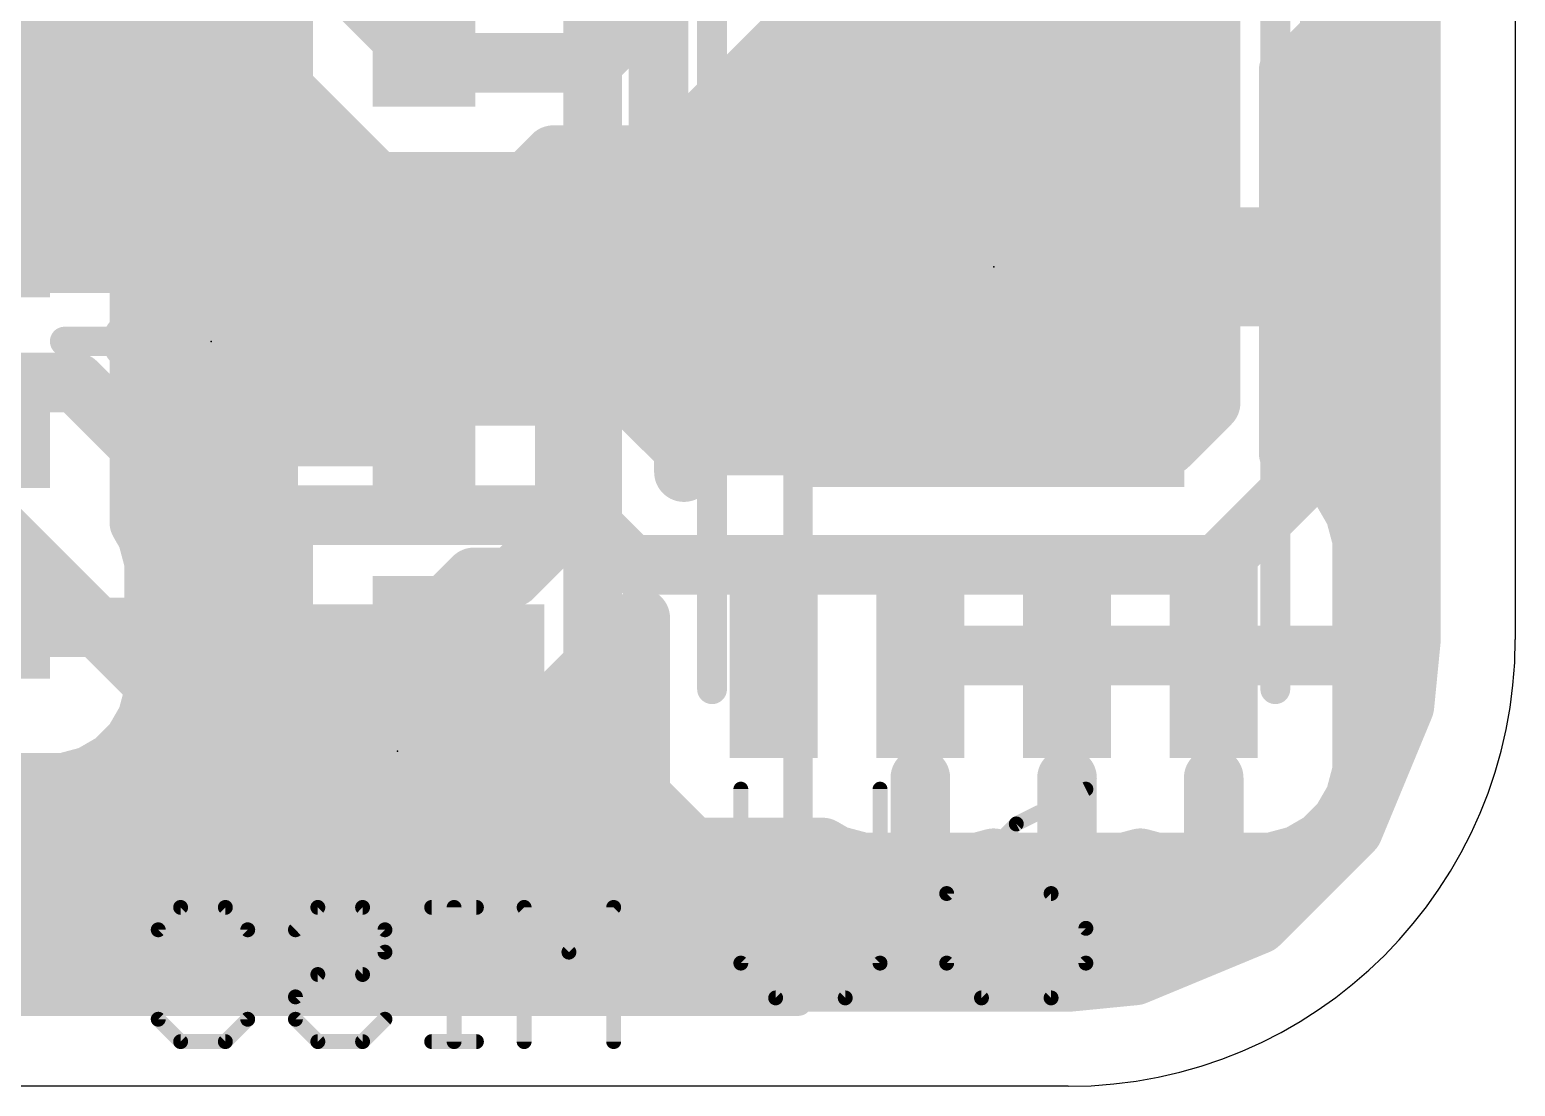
# Model space of a CAD drawing. Extents: x 2.9 to 30.2, y 6.6 to 27.7.
# Drawn here: x 25.16 to 30.23, y 6.6 to 10.21 of the extents above; entities that cross this region are included whole.
import ezdxf

# ---------------------------------------------------------------- set-up
doc = ezdxf.new("R2010")
doc.units = 0
for name, color, linetype in [('1', 22, 'CONTINUOUS'), ('16', 175, 'CONTINUOUS'), ('18', 82, 'CONTINUOUS'), ('20', 7, 'CONTINUOUS'), ('21', 2, 'CONTINUOUS'), ('22', 6, 'CONTINUOUS'), ('23', 7, 'CONTINUOUS'), ('24', 7, 'CONTINUOUS'), ('25', 253, 'CONTINUOUS'), ('39', 22, 'CONTINUOUS')]:
    doc.layers.add(name, color=color, linetype=linetype)

# ---------------------------------------------------------------- blocks, each defined once
blk = doc.blocks.new('RECT')
blk.add_solid([(-0.5, -0.5), (0.5, -0.5), (-0.5, 0.5), (0.5, 0.5)])
blk = doc.blocks.new('ROUNDV')
at = {"const_width": 0.5}
blk.add_lwpolyline([(0, -0.25, 1), (0, 0.25, 1), (0, -0.25)], format="xyb", dxfattribs=at)

msp = doc.modelspace()

# ---------------------------------------------------------------- linework, layer by layer
at = {"layer": '1', "const_width": 0.2032}
for points in [[(29.8704, 11.0993), (29.8704, 8.128)], [(29.6528, 10.2467), (29.6528, 10.6031)], [(26.506, 10.119), (26.506, 10.4862)], [(26.0262, 10.4203), (26.0262, 9.8177)], [(25.5358, 9.8177), (25.5358, 10.366)], [(27.305, 10.3193), (27.305, 9.779)], [(29.4743, 10.0682), (29.6528, 10.2467)], [(25.5358, 10.16), (26.0262, 10.16)], [(29.5661, 10.16), (29.8704, 10.16)], [(28.3464, 10.0682), (28.5496, 10.0682)], [(28.3464, 9.4996), (28.3464, 10.0682)], [(28.5496, 10.0682), (28.5496, 9.4996)], [(29.4536, 9.4996), (29.4536, 10.0682)], [(29.4536, 10.0682), (29.4743, 10.0682)], [(25.5358, 9.9568), (26.0262, 9.9568)], [(28.3464, 9.9568), (28.5496, 9.9568)], [(29.4536, 9.9568), (29.8704, 9.9568)], [(25.512, 9.794), (25.5358, 9.8177)], [(25.5358, 9.7703), (25.512, 9.794)], [(26.0262, 9.8177), (26.05, 9.794)], [(26.05, 9.794), (26.0262, 9.7703)], [(26.9471, 9.779), (26.8072, 9.6392)], [(27.305, 9.779), (26.9471, 9.779)], [(25.5358, 9.1677), (25.5358, 9.7703)], [(25.5358, 9.7536), (26.0262, 9.7536)], [(26.0262, 9.7703), (26.0262, 9.1773)], [(28.3464, 9.7536), (28.5496, 9.7536)], [(29.4536, 9.7536), (29.8704, 9.7536)], [(26.6762, 9.6392), (26.506, 9.469)], [(26.8072, 9.6392), (26.6762, 9.6392)], [(25.5358, 9.5504), (26.0262, 9.5504)], [(28.3464, 9.5504), (28.5496, 9.5504)], [(29.4536, 9.5504), (29.8704, 9.5504)], [(27.4733, 9.3726), (27.6003, 9.4996)], [(27.6003, 9.4996), (28.3464, 9.4996)], [(28.3464, 9.4996), (28.3464, 9.2964)], [(28.5496, 9.4996), (28.3464, 9.4996)], [(28.5496, 9.2964), (28.5496, 9.4996)], [(28.5496, 9.4996), (29.4536, 9.4996)], [(26.506, 9.469), (26.6762, 9.2988)], [(27.3922, 9.2886), (27.3082, 9.3726)], [(27.3082, 9.3726), (27.4733, 9.3726)], [(25.5358, 9.3472), (26.0262, 9.3472)], [(27.3336, 9.3472), (28.3464, 9.3472)], [(28.5496, 9.3472), (29.8704, 9.3472)], [(26.6762, 9.2988), (26.8072, 9.2988)], [(26.8072, 9.2988), (26.9858, 9.1203)], [(27.3922, 8.6982), (27.3922, 9.2886)], [(28.3464, 9.2964), (27.4424, 9.2964)], [(27.4424, 9.2964), (27.4424, 8.7278)], [(28.3464, 8.7786), (28.3464, 9.2964)], [(28.3464, 9.2964), (28.5496, 9.2964)], [(29.4536, 9.2964), (28.5496, 9.2964)], [(28.5496, 9.2964), (28.5496, 8.7786)], [(29.4536, 8.7628), (29.4536, 9.2964)], [(25.512, 9.144), (25.5358, 9.1677)], [(26.0262, 9.1773), (25.9996, 9.1313)], [(25.5358, 9.1203), (25.512, 9.144)], [(25.5121, 9.144), (26.007, 9.144)], [(25.5358, 8.5273), (25.5358, 9.1203)], [(25.9996, 9.1313), (25.9754, 9.0408)], [(26.9858, 9.1203), (26.9858, 8.5178)], [(27.3922, 9.144), (27.4424, 9.144)], [(28.3464, 9.144), (28.5496, 9.144)], [(29.4536, 9.144), (29.8704, 9.144)], [(25.9754, 9.0408), (25.9754, 8.819)], [(25.5358, 8.9408), (25.9754, 8.9408)], [(27.3922, 8.9408), (27.4424, 8.9408)], [(28.3464, 8.9408), (28.5496, 8.9408)], [(29.4536, 8.9408), (29.8704, 8.9408)], [(25.9754, 8.819), (26.506, 8.819)], [(26.506, 8.819), (25.9754, 8.819)], [(25.9754, 8.819), (25.9754, 8.5972)], [(26.506, 8.819), (26.506, 8.819)], [(28.3948, 8.7786), (28.3464, 8.7786)], [(28.448, 8.7643), (28.3948, 8.7786)], [(28.5012, 8.7786), (28.448, 8.7643)], [(28.5496, 8.7786), (28.5012, 8.7786)], [(29.4853, 8.7544), (29.4536, 8.7628)], [(25.5358, 8.7376), (25.9754, 8.7376)], [(27.3922, 8.7376), (27.4424, 8.7376)], [(27.4217, 8.7278), (27.3922, 8.6982)], [(27.4424, 8.7278), (27.4217, 8.7278)], [(29.5663, 8.7075), (29.4853, 8.7544)], [(29.5143, 8.7376), (29.8704, 8.7376)], [(29.6325, 8.6413), (29.5663, 8.7075)], [(29.6794, 8.5603), (29.6325, 8.6413)], [(25.9754, 8.5972), (25.9996, 8.5067)], [(29.7036, 8.4698), (29.6794, 8.5603)], [(25.5358, 8.5344), (25.9922, 8.5344)], [(25.5624, 8.4813), (25.5358, 8.5273)], [(26.8072, 8.3392), (26.9858, 8.5178)], [(29.6863, 8.5344), (29.8704, 8.5344)], [(25.5866, 8.3908), (25.5624, 8.4813)], [(25.9996, 8.5067), (26.0262, 8.4607)], [(26.0262, 8.4607), (26.0262, 7.8677)], [(29.7036, 8.073), (29.7036, 8.4698)], [(25.5866, 8.169), (25.5866, 8.3908)], [(25.5866, 8.3312), (26.0262, 8.3312)], [(26.6762, 8.3392), (26.506, 8.169)], [(26.6762, 8.3392), (26.8072, 8.3392)], [(29.7036, 8.3312), (29.8704, 8.3312)], [(25.5866, 8.169), (25.056, 8.169)], [(25.056, 8.169), (25.5866, 8.169)], [(25.5866, 7.9472), (25.5866, 8.169)], [(26.9858, 7.943), (27.2432, 8.2004)], [(27.2432, 8.2004), (27.2432, 7.5967)], [(25.5866, 8.128), (26.0262, 8.128)], [(27.1708, 8.128), (27.2432, 8.128)], [(29.7036, 8.128), (29.8704, 8.128)], [(29.8704, 8.128), (29.848, 7.9001)], [(28.198, 8.073), (28.198, 8.073)], [(28.198, 8.073), (28.698, 8.073)], [(28.6924, 8.073), (28.198, 8.073)], [(28.698, 8.073), (28.6924, 8.073)], [(28.698, 8.073), (28.698, 8.073)], [(28.698, 8.073), (29.198, 8.073)], [(29.198, 8.073), (28.698, 8.073)], [(28.698, 8.073), (28.698, 8.073)], [(29.7036, 8.073), (29.198, 8.073)], [(29.198, 8.073), (29.198, 8.073)], [(29.198, 8.073), (29.7036, 8.073)], [(29.198, 8.073), (29.198, 8.073)], [(29.7036, 7.6762), (29.7036, 8.073)], [(25.5624, 7.8567), (25.5866, 7.9472)], [(25.5806, 7.9248), (26.0262, 7.9248)], [(26.9858, 7.8677), (26.9858, 7.943)], [(26.9858, 7.9248), (27.2432, 7.9248)], [(29.848, 7.9001), (29.6735, 7.4789)], [(29.7036, 7.9248), (29.8504, 7.9248)], [(25.5155, 7.7757), (25.5624, 7.8567)], [(26.0262, 7.8677), (26.2047, 7.6892)], [(26.8072, 7.6892), (26.9858, 7.8677)], [(25.4493, 7.7095), (25.5155, 7.7757)], [(25.3683, 7.6626), (25.4493, 7.7095)], [(25.4615, 7.7216), (26.1723, 7.7216)], [(26.8397, 7.7216), (27.2432, 7.7216)], [(29.7036, 7.7216), (29.774, 7.7216)], [(25.2778, 7.6384), (25.3683, 7.6626)], [(26.2047, 7.6892), (26.8072, 7.6892)], [(28.198, 7.3674), (28.198, 7.6554)], [(28.198, 7.6554), (28.198, 7.6552)], [(28.198, 7.6552), (28.198, 7.3674)], [(28.698, 7.6552), (28.698, 7.6553)], [(28.698, 7.6553), (28.698, 7.6552)], [(28.698, 7.3674), (28.698, 7.6552)], [(28.698, 7.6552), (28.698, 7.3674)], [(29.198, 7.6552), (29.198, 7.6554)], [(29.198, 7.6554), (29.198, 7.3674)], [(29.198, 7.3674), (29.198, 7.6552)], [(29.6794, 7.5857), (29.7036, 7.6762)], [(25.056, 7.6384), (25.2778, 7.6384)], [(27.2432, 7.5967), (27.4217, 7.4182)], [(29.6325, 7.5047), (29.6794, 7.5857)], [(22.3702, 7.5184), (27.3215, 7.5184)], [(28.198, 7.5184), (28.198, 7.5184)], [(28.698, 7.5184), (28.698, 7.5184)], [(29.198, 7.5184), (29.198, 7.5184)], [(29.5663, 7.4385), (29.6325, 7.5047)], [(29.6405, 7.5184), (29.6899, 7.5184)], [(29.6735, 7.4789), (29.3511, 7.1565)], [(27.4217, 7.4182), (27.8647, 7.4182)], [(27.8647, 7.4182), (27.9107, 7.3916)], [(29.4853, 7.3916), (29.5663, 7.4385)], [(27.9107, 7.3916), (28.0012, 7.3674)], [(28.0012, 7.3674), (28.198, 7.3674)], [(28.198, 7.3674), (28.3948, 7.3674)], [(28.3948, 7.3674), (28.448, 7.3817)], [(28.448, 7.3817), (28.5012, 7.3674)], [(28.5012, 7.3674), (28.698, 7.3674)], [(28.698, 7.3674), (28.8948, 7.3674)], [(28.8948, 7.3674), (28.948, 7.3817)], [(28.948, 7.3817), (29.0012, 7.3674)], [(29.0012, 7.3674), (29.198, 7.3674)], [(29.198, 7.3674), (29.3948, 7.3674)], [(29.3948, 7.3674), (29.4853, 7.3916)], [(22.2611, 7.3152), (29.5098, 7.3152)], [(29.3511, 7.1565), (28.9299, 6.982)], [(3.8398, 7.112), (29.2437, 7.112)], [(28.702, 6.9596), (4.3815, 6.9596)], [(28.9299, 6.982), (28.702, 6.9596)]]:
    msp.add_lwpolyline(points, dxfattribs=at)
at = {"layer": '1', "const_width": 0.1016}
for points in [[(29.6887, 10.2108, 1), (29.6169, 10.2827)], [(29.602, 10.2467, 1), (29.7036, 10.2467)], [(25.5358, 10.2108, 1), (25.5358, 10.1092)], [(26.0262, 10.1092, 1), (26.0262, 10.2108)], [(29.5661, 10.2108, 1), (29.5661, 10.1092)], [(29.8704, 10.1092, 1), (29.8704, 10.2108)], [(26.4552, 10.119, 1), (26.5568, 10.119)], [(28.3464, 10.119, 1), (28.3464, 10.0174)], [(28.3972, 10.0682, 1), (28.2956, 10.0682)], [(28.6004, 10.0682, 1), (28.4988, 10.0682)], [(28.5496, 10.0174, 1), (28.5496, 10.119)], [(29.5044, 10.0682, 1), (29.4028, 10.0682)], [(29.4536, 10.119, 1), (29.4536, 10.0174)], [(29.4383, 10.1041, 1), (29.5102, 10.0323)], [(29.4743, 10.0174, 1), (29.4743, 10.119)], [(25.5358, 10.0076, 1), (25.5358, 9.906)], [(26.0262, 9.906, 1), (26.0262, 10.0076)], [(28.3464, 10.0076, 1), (28.3464, 9.906)], [(28.5496, 9.906, 1), (28.5496, 10.0076)], [(29.4536, 10.0076, 1), (29.4536, 9.906)], [(29.8704, 9.906, 1), (29.8704, 10.0076)], [(25.548, 9.8299, 1), (25.4761, 9.7581)], [(25.4761, 9.8299, 1), (25.548, 9.7581)], [(25.5717, 9.7818, 1), (25.4999, 9.8537)], [(26.0621, 9.8537, 1), (25.9903, 9.7818)], [(26.0859, 9.7581, 1), (26.014, 9.8299)], [(26.014, 9.7581, 1), (26.0859, 9.8299)], [(26.9471, 9.8298, 1), (26.9471, 9.7282)], [(26.983, 9.7431, 1), (26.9111, 9.8149)], [(27.305, 9.7282, 1), (27.305, 9.8298)], [(25.5866, 9.7703, 1), (25.485, 9.7703)], [(25.485, 9.8177, 1), (25.5866, 9.8177)], [(25.5358, 9.8044, 1), (25.5358, 9.7028)], [(25.4999, 9.7343, 1), (25.5717, 9.8062)], [(26.077, 9.7703, 1), (25.9754, 9.7703)], [(25.9754, 9.8177, 1), (26.077, 9.8177)], [(25.9903, 9.8062, 1), (26.0621, 9.7343)], [(26.0262, 9.7028, 1), (26.0262, 9.8044)], [(27.2542, 9.779, 1), (27.3558, 9.779)], [(28.3464, 9.8044, 1), (28.3464, 9.7028)], [(28.5496, 9.7028, 1), (28.5496, 9.8044)], [(29.4536, 9.8044, 1), (29.4536, 9.7028)], [(29.8704, 9.7028, 1), (29.8704, 9.8044)], [(26.6762, 9.69, 1), (26.6762, 9.5884)], [(26.7121, 9.6033, 1), (26.6403, 9.6751)], [(26.7713, 9.6751, 1), (26.8432, 9.6033)], [(26.8072, 9.5884, 1), (26.8072, 9.69)], [(25.5358, 9.6012, 1), (25.5358, 9.4996)], [(26.0262, 9.4996, 1), (26.0262, 9.6012)], [(28.3464, 9.6012, 1), (28.3464, 9.4996)], [(28.5496, 9.4996, 1), (28.5496, 9.6012)], [(29.4536, 9.6012, 1), (29.4536, 9.4996)], [(29.8704, 9.4996, 1), (29.8704, 9.6012)], [(27.6003, 9.5504, 1), (27.6003, 9.4488)], [(27.6362, 9.4637, 1), (27.5644, 9.5355)], [(28.3972, 9.4996, 1), (28.2956, 9.4996)], [(28.3464, 9.5504, 1), (28.3464, 9.4488)], [(28.3464, 9.4488, 1), (28.3464, 9.5504)], [(28.6004, 9.4996, 1), (28.4988, 9.4996)], [(28.5496, 9.5504, 1), (28.5496, 9.4488)], [(28.5496, 9.4488, 1), (28.5496, 9.5504)], [(29.4536, 9.4488, 1), (29.4536, 9.5504)], [(26.5419, 9.5049, 1), (26.4701, 9.4331)], [(26.4701, 9.5049, 1), (26.5419, 9.4331)], [(28.2956, 9.4996, 1), (28.3972, 9.4996)], [(28.4988, 9.4996, 1), (28.6004, 9.4996)], [(29.4028, 9.4996, 1), (29.5044, 9.4996)], [(27.3441, 9.4085, 1), (27.2723, 9.3367)], [(27.3082, 9.4234, 1), (27.3082, 9.3218)], [(27.4733, 9.3218, 1), (27.4733, 9.4234)], [(25.5358, 9.398, 1), (25.5358, 9.2964)], [(26.0262, 9.2964, 1), (26.0262, 9.398)], [(27.3336, 9.398, 1), (27.3336, 9.2964)], [(27.4374, 9.4085, 1), (27.5093, 9.3367)], [(28.3464, 9.2964, 1), (28.3464, 9.398)], [(28.5496, 9.398, 1), (28.5496, 9.2964)], [(29.8704, 9.2964, 1), (29.8704, 9.398)], [(26.6762, 9.3496, 1), (26.6762, 9.248)], [(26.6403, 9.2629, 1), (26.7121, 9.3347)], [(26.8432, 9.3347, 1), (26.7713, 9.2629)], [(26.8072, 9.248, 1), (26.8072, 9.3496)], [(27.443, 9.2886, 1), (27.3414, 9.2886)], [(27.3563, 9.2527, 1), (27.4281, 9.3245)], [(27.4424, 9.3472, 1), (27.4424, 9.2456)], [(27.4932, 9.2964, 1), (27.3916, 9.2964)], [(28.3972, 9.2964, 1), (28.2956, 9.2964)], [(28.3464, 9.3472, 1), (28.3464, 9.2456)], [(28.3464, 9.2456, 1), (28.3464, 9.3472)], [(28.5496, 9.3472, 1), (28.5496, 9.2456)], [(28.6004, 9.2964, 1), (28.4988, 9.2964)], [(28.5496, 9.2456, 1), (28.5496, 9.3472)], [(29.5044, 9.2964, 1), (29.4028, 9.2964)], [(29.4536, 9.2456, 1), (29.4536, 9.3472)], [(28.2956, 9.2964, 1), (28.3972, 9.2964)], [(28.4988, 9.2964, 1), (28.6004, 9.2964)], [(25.5717, 9.1318, 1), (25.4999, 9.2037)], [(26.0702, 9.1519, 1), (25.9822, 9.2027)], [(25.548, 9.1799, 1), (25.4761, 9.1081)], [(25.4761, 9.1799, 1), (25.548, 9.1081)], [(25.5121, 9.1948, 1), (25.5121, 9.0932)], [(25.5866, 9.1203, 1), (25.485, 9.1203)], [(25.485, 9.1677, 1), (25.5866, 9.1677)], [(26.0487, 9.1181, 1), (25.9506, 9.1444)], [(25.9754, 9.1773, 1), (26.077, 9.1773)], [(26.007, 9.0932, 1), (26.007, 9.1948)], [(27.0366, 9.1203, 1), (26.935, 9.1203)], [(27.3922, 9.1948, 1), (27.3922, 9.0932)], [(27.4424, 9.0932, 1), (27.4424, 9.1948)], [(28.3464, 9.1948, 1), (28.3464, 9.0932)], [(28.5496, 9.0932, 1), (28.5496, 9.1948)], [(29.4536, 9.1948, 1), (29.4536, 9.0932)], [(29.8704, 9.0932, 1), (29.8704, 9.1948)], [(25.4999, 9.0843, 1), (25.5717, 9.1562)], [(25.9556, 9.1567, 1), (26.0436, 9.1059)], [(26.9499, 9.0843, 1), (27.0217, 9.1562)], [(26.0262, 9.0408, 1), (25.9246, 9.0408)], [(25.9263, 9.054, 1), (26.0245, 9.0277)], [(25.5358, 8.9916, 1), (25.5358, 8.89)], [(25.9754, 8.89, 1), (25.9754, 8.9916)], [(27.3922, 8.9916, 1), (27.3922, 8.89)], [(27.4424, 8.89, 1), (27.4424, 8.9916)], [(28.3464, 8.9916, 1), (28.3464, 8.89)], [(28.5496, 8.89, 1), (28.5496, 8.9916)], [(29.4536, 8.9916, 1), (29.4536, 8.89)], [(29.8704, 8.89, 1), (29.8704, 8.9916)], [(25.9754, 8.8698, 1), (25.9754, 8.7682)], [(25.9754, 8.8698, 1), (25.9754, 8.7682)], [(26.0262, 8.819, 1), (25.9246, 8.819)], [(26.5568, 8.819, 1), (26.4552, 8.819)], [(26.506, 8.7682, 1), (26.506, 8.8698)], [(26.506, 8.7682, 1), (26.506, 8.8698)], [(25.9246, 8.819, 1), (26.0262, 8.819)], [(26.4552, 8.819, 1), (26.5568, 8.819)], [(28.3464, 8.8294, 1), (28.3464, 8.7278)], [(28.408, 8.8277, 1), (28.3817, 8.7295)], [(28.3948, 8.7278, 1), (28.3948, 8.8294)], [(28.4348, 8.8134, 1), (28.4611, 8.7153)], [(28.4348, 8.7153, 1), (28.4611, 8.8134)], [(28.5012, 8.8294, 1), (28.5012, 8.7278)], [(28.5143, 8.7295, 1), (28.488, 8.8277)], [(28.5496, 8.7278, 1), (28.5496, 8.8294)], [(29.4667, 8.8119, 1), (29.4405, 8.7138)], [(25.5358, 8.7884, 1), (25.5358, 8.6868)], [(25.9754, 8.6868, 1), (25.9754, 8.7884)], [(27.3922, 8.7884, 1), (27.3922, 8.6868)], [(27.4217, 8.7786, 1), (27.4217, 8.677)], [(27.4577, 8.6919, 1), (27.3858, 8.7637)], [(27.4424, 8.6868, 1), (27.4424, 8.7884)], [(27.4424, 8.677, 1), (27.4424, 8.7786)], [(28.2956, 8.7786, 1), (28.3972, 8.7786)], [(28.4988, 8.7786, 1), (28.6004, 8.7786)], [(29.4028, 8.7628, 1), (29.5044, 8.7628)], [(29.5107, 8.7984, 1), (29.4599, 8.7104)], [(29.5143, 8.7884, 1), (29.5143, 8.6868)], [(29.4721, 8.7053, 1), (29.4984, 8.8034)], [(29.8704, 8.6868, 1), (29.8704, 8.7884)], [(27.3563, 8.7342, 1), (27.4281, 8.6623)], [(27.3916, 8.7278, 1), (27.4932, 8.7278)], [(29.6023, 8.7435, 1), (29.5304, 8.6716)], [(29.5409, 8.6636, 1), (29.5917, 8.7515)], [(27.3414, 8.6982, 1), (27.443, 8.6982)], [(29.6765, 8.6667, 1), (29.5886, 8.6159)], [(29.5966, 8.6054, 1), (29.6685, 8.6773)], [(26.0245, 8.6103, 1), (25.9263, 8.584)], [(29.7284, 8.5734, 1), (29.6303, 8.5471)], [(25.5358, 8.5852, 1), (25.5358, 8.4836)], [(25.5798, 8.5527, 1), (25.4918, 8.5019)], [(25.9246, 8.5972, 1), (26.0262, 8.5972)], [(25.9922, 8.4836, 1), (25.9922, 8.5852)], [(27.0217, 8.4818, 1), (26.9499, 8.5537)], [(29.6354, 8.5349, 1), (29.7234, 8.5857)], [(29.6863, 8.5852, 1), (29.6863, 8.4836)], [(29.8704, 8.4836, 1), (29.8704, 8.5852)], [(25.485, 8.5273, 1), (25.5866, 8.5273)], [(25.6114, 8.4944, 1), (25.5133, 8.4681)], [(26.0436, 8.5321, 1), (25.9556, 8.4813)], [(25.9506, 8.4936, 1), (26.0487, 8.5199)], [(26.077, 8.4607, 1), (25.9754, 8.4607)], [(26.935, 8.5178, 1), (27.0366, 8.5178)], [(29.7544, 8.4698, 1), (29.6528, 8.4698)], [(25.5184, 8.4559, 1), (25.6064, 8.5067)], [(25.9822, 8.4353, 1), (26.0702, 8.4861)], [(29.6545, 8.4567, 1), (29.7527, 8.483)], [(25.6374, 8.3908, 1), (25.5358, 8.3908)], [(25.5866, 8.382, 1), (25.5866, 8.2804)], [(25.5375, 8.3777, 1), (25.6357, 8.404)], [(26.0262, 8.2804, 1), (26.0262, 8.382)], [(26.6762, 8.39, 1), (26.6762, 8.2884)], [(26.7121, 8.3033, 1), (26.6403, 8.3751)], [(26.7713, 8.3751, 1), (26.8432, 8.3033)], [(26.8072, 8.2884, 1), (26.8072, 8.39)], [(29.7036, 8.382, 1), (29.7036, 8.2804)], [(29.8704, 8.2804, 1), (29.8704, 8.382)], [(25.6374, 8.169, 1), (25.5358, 8.169)], [(25.5866, 8.1182, 1), (25.5866, 8.2198)], [(25.5866, 8.1182, 1), (25.5866, 8.2198)], [(26.4701, 8.2049, 1), (26.5419, 8.1331)], [(27.294, 8.2004, 1), (27.1924, 8.2004)], [(27.2791, 8.1645, 1), (27.2073, 8.2363)], [(25.5866, 8.1788, 1), (25.5866, 8.0772)], [(25.5358, 8.169, 1), (25.6374, 8.169)], [(26.0262, 8.0772, 1), (26.0262, 8.1788)], [(27.1708, 8.1788, 1), (27.1708, 8.0772)], [(27.2432, 8.0772, 1), (27.2432, 8.1788)], [(29.7036, 8.1788, 1), (29.7036, 8.0772)], [(29.921, 8.123, 1), (29.8198, 8.133)], [(29.8704, 8.0772, 1), (29.8704, 8.1788)], [(28.2488, 8.073, 1), (28.1472, 8.073)], [(28.198, 8.1238, 1), (28.198, 8.0222)], [(28.198, 8.1238, 1), (28.198, 8.0222)], [(28.6924, 8.1238, 1), (28.6924, 8.0222)], [(28.7488, 8.073, 1), (28.6472, 8.073)], [(28.698, 8.1238, 1), (28.698, 8.0222)], [(28.698, 8.1238, 1), (28.698, 8.0222)], [(28.7488, 8.073, 1), (28.6472, 8.073)], [(28.6924, 8.0222, 1), (28.6924, 8.1238)], [(28.698, 8.0222, 1), (28.698, 8.1238)], [(28.698, 8.0222, 1), (28.698, 8.1238)], [(29.198, 8.1238, 1), (29.198, 8.0222)], [(29.2488, 8.073, 1), (29.1472, 8.073)], [(29.198, 8.1238, 1), (29.198, 8.0222)], [(29.2488, 8.073, 1), (29.1472, 8.073)], [(29.198, 8.0222, 1), (29.198, 8.1238)], [(29.198, 8.0222, 1), (29.198, 8.1238)], [(29.7544, 8.073, 1), (29.6528, 8.073)], [(29.7036, 8.0222, 1), (29.7036, 8.1238)], [(29.7036, 8.0222, 1), (29.7036, 8.1238)], [(29.8196, 8.128, 1), (29.9212, 8.128)], [(28.1472, 8.073, 1), (28.2488, 8.073)], [(28.6472, 8.073, 1), (28.7488, 8.073)], [(28.6472, 8.073, 1), (28.7488, 8.073)], [(29.1472, 8.073, 1), (29.2488, 8.073)], [(29.1472, 8.073, 1), (29.2488, 8.073)], [(29.6528, 8.073, 1), (29.7544, 8.073)], [(25.5806, 7.9756, 1), (25.5806, 7.874)], [(25.6357, 7.934, 1), (25.5375, 7.9603)], [(26.0262, 7.874, 1), (26.0262, 7.9756)], [(27.0366, 7.943, 1), (26.935, 7.943)], [(26.9499, 7.9789, 1), (27.0217, 7.9071)], [(26.9858, 7.9756, 1), (26.9858, 7.874)], [(27.2432, 7.874, 1), (27.2432, 7.9756)], [(29.7036, 7.9756, 1), (29.7036, 7.874)], [(29.8949, 7.8806, 1), (29.801, 7.9195)], [(29.8504, 7.874, 1), (29.8504, 7.9756)], [(25.6064, 7.8313, 1), (25.5184, 7.8821)], [(25.5358, 7.9472, 1), (25.6374, 7.9472)], [(26.0621, 7.9037, 1), (25.9903, 7.8318)], [(27.0217, 7.8318, 1), (26.9499, 7.9037)], [(29.7974, 7.905, 1), (29.8985, 7.8951)], [(25.5133, 7.8699, 1), (25.6114, 7.8436)], [(25.9754, 7.8677, 1), (26.077, 7.8677)], [(26.935, 7.8677, 1), (27.0366, 7.8677)], [(25.4716, 7.8011, 1), (25.5595, 7.7503)], [(25.5515, 7.7397, 1), (25.4796, 7.8116)], [(25.4615, 7.7724, 1), (25.4615, 7.6708)], [(25.4747, 7.6655, 1), (25.4239, 7.7534)], [(26.1723, 7.6708, 1), (26.1723, 7.7724)], [(26.8397, 7.7724, 1), (26.8397, 7.6708)], [(27.2432, 7.6708, 1), (27.2432, 7.7724)], [(29.7036, 7.7724, 1), (29.7036, 7.6708)], [(29.774, 7.6708, 1), (29.774, 7.7724)], [(25.3429, 7.7066, 1), (25.3937, 7.6186)], [(25.3814, 7.6136, 1), (25.3551, 7.7117)], [(25.4134, 7.7454, 1), (25.4853, 7.6735)], [(26.2047, 7.74, 1), (26.2047, 7.6384)], [(26.1688, 7.6533, 1), (26.2407, 7.7251)], [(26.7713, 7.7251, 1), (26.8432, 7.6533)], [(26.8072, 7.6384, 1), (26.8072, 7.74)], [(28.2488, 7.6554, 1), (28.1472, 7.6554)], [(28.2473, 7.6677, 1), (28.1487, 7.643)], [(28.2488, 7.6552, 1), (28.1472, 7.6552)], [(28.7469, 7.6689, 1), (28.6491, 7.6417)], [(28.7488, 7.6552, 1), (28.6472, 7.6552)], [(28.7488, 7.6552, 1), (28.6472, 7.6552)], [(28.7475, 7.644, 1), (28.6485, 7.6666)], [(29.2488, 7.6554, 1), (29.1472, 7.6554)], [(29.2488, 7.6552, 1), (29.1472, 7.6552)], [(29.2473, 7.643, 1), (29.1487, 7.6677)], [(29.7527, 7.663, 1), (29.6545, 7.6893)], [(25.2647, 7.6875, 1), (25.291, 7.5893)], [(25.2778, 7.5876, 1), (25.2778, 7.6892)], [(27.2791, 7.6327, 1), (27.2073, 7.5608)], [(28.1487, 7.6429, 1), (28.2473, 7.6676)], [(28.6484, 7.6665, 1), (28.7475, 7.644)], [(28.6491, 7.6416, 1), (28.747, 7.6688)], [(29.1487, 7.6675, 1), (29.2473, 7.6429)], [(29.6528, 7.6762, 1), (29.7544, 7.6762)], [(27.1924, 7.5967, 1), (27.294, 7.5967)], [(29.6303, 7.5989, 1), (29.7284, 7.5726)], [(29.7234, 7.5603, 1), (29.6354, 7.6111)], [(27.3215, 7.4676, 1), (27.3215, 7.5692)], [(28.198, 7.5692, 1), (28.198, 7.4676)], [(28.198, 7.4676, 1), (28.198, 7.5692)], [(28.698, 7.5692, 1), (28.698, 7.4676)], [(28.698, 7.4676, 1), (28.698, 7.5692)], [(29.198, 7.5692, 1), (29.198, 7.4676)], [(29.198, 7.4676, 1), (29.198, 7.5692)], [(29.6405, 7.5692, 1), (29.6405, 7.4676)], [(29.6685, 7.4687, 1), (29.5966, 7.5406)], [(29.6899, 7.4676, 1), (29.6899, 7.5692)], [(29.5886, 7.5301, 1), (29.6765, 7.4793)], [(29.6266, 7.4983, 1), (29.7204, 7.4594)], [(29.7094, 7.4429, 1), (29.6376, 7.5148)], [(27.4217, 7.469, 1), (27.4217, 7.3674)], [(27.3858, 7.3823, 1), (27.4577, 7.4541)], [(27.8901, 7.4622, 1), (27.8393, 7.3742)], [(27.8647, 7.3674, 1), (27.8647, 7.469)], [(29.5304, 7.4744, 1), (29.6023, 7.4025)], [(29.5917, 7.3945, 1), (29.5409, 7.4824)], [(27.9239, 7.4407, 1), (27.8976, 7.3426)], [(27.8853, 7.3476, 1), (27.9361, 7.4356)], [(28.0012, 7.4182, 1), (28.0012, 7.3166)], [(27.988, 7.3183, 1), (28.0143, 7.4165)], [(28.198, 7.4182, 1), (28.198, 7.3166)], [(28.198, 7.3166, 1), (28.198, 7.4182)], [(28.3817, 7.4165, 1), (28.408, 7.3183)], [(28.3948, 7.3166, 1), (28.3948, 7.4182)], [(28.4611, 7.4307, 1), (28.4348, 7.3326)], [(28.4611, 7.3326, 1), (28.4348, 7.4307)], [(28.5012, 7.4182, 1), (28.5012, 7.3166)], [(28.488, 7.3183, 1), (28.5143, 7.4165)], [(28.698, 7.4182, 1), (28.698, 7.3166)], [(28.698, 7.3166, 1), (28.698, 7.4182)], [(28.8817, 7.4165, 1), (28.908, 7.3183)], [(28.8948, 7.3166, 1), (28.8948, 7.4182)], [(28.9611, 7.4307, 1), (28.9348, 7.3326)], [(28.9611, 7.3326, 1), (28.9348, 7.4307)], [(29.0012, 7.4182, 1), (29.0012, 7.3166)], [(28.988, 7.3183, 1), (29.0143, 7.4165)], [(29.198, 7.4182, 1), (29.198, 7.3166)], [(29.198, 7.3166, 1), (29.198, 7.4182)], [(29.3817, 7.4165, 1), (29.408, 7.3183)], [(29.3948, 7.3166, 1), (29.3948, 7.4182)], [(29.4599, 7.4356, 1), (29.5107, 7.3476)], [(29.4984, 7.3426, 1), (29.4721, 7.4407)], [(28.1472, 7.3674, 1), (28.2488, 7.3674)], [(28.1472, 7.3674, 1), (28.2488, 7.3674)], [(28.6472, 7.3674, 1), (28.7488, 7.3674)], [(28.6472, 7.3674, 1), (28.7488, 7.3674)], [(29.1472, 7.3674, 1), (29.2488, 7.3674)], [(29.1472, 7.3674, 1), (29.2488, 7.3674)], [(29.5098, 7.2644, 1), (29.5098, 7.366)], [(29.3152, 7.1924, 1), (29.387, 7.1206)], [(29.3706, 7.1096, 1), (29.3317, 7.2034)], [(29.2437, 7.0612, 1), (29.2437, 7.1628)], [(28.697, 7.0102, 1), (28.707, 6.909)], [(28.702, 6.9088, 1), (28.702, 7.0104)], [(28.9105, 7.029, 1), (28.9494, 6.9351)], [(28.9349, 6.9315, 1), (28.925, 7.0326)]]:
    msp.add_lwpolyline(points, format="xyb", dxfattribs=at)
at = {"layer": '16', "const_width": 0.2032}
for points in [[(29.5938, 10.795), (29.5938, 8.7658)], [(29.1874, 10.6267), (29.1874, 8.9341)], [(26.114, 10.4943), (26.5141, 10.0942)], [(27.0799, 10.0942), (27.48, 10.4943)], [(25.7076, 10.326), (25.9457, 10.0879)], [(27.6483, 10.0879), (27.8864, 10.326)], [(24.7773, 10.16), (25.8736, 10.16)], [(27.7204, 10.16), (29.1874, 10.16)], [(25.9457, 10.0879), (25.9457, 10.0879)], [(25.9457, 10.0879), (26.1077, 9.9259)], [(26.5141, 10.0942), (27.0799, 10.0942)], [(27.2482, 9.6878), (27.6483, 10.0879)], [(24.7773, 9.9568), (26.0768, 9.9568)], [(26.1077, 9.9259), (26.3458, 9.6878)], [(27.5172, 9.9568), (29.1874, 9.9568)], [(24.7773, 9.7536), (26.28, 9.7536)], [(27.314, 9.7536), (29.1874, 9.7536)], [(26.3458, 9.6878), (27.2482, 9.6878)], [(24.7773, 9.5504), (29.1874, 9.5504)], [(25.4885, 9.4103), (24.7773, 9.4103)], [(25.9406, 8.9582), (25.4885, 9.4103)], [(25.5516, 9.3472), (29.1874, 9.3472)], [(25.7548, 9.144), (29.1874, 9.144)], [(24.3709, 9.0039), (25.3202, 9.0039)], [(25.781, 8.5431), (25.3202, 9.0039)], [(27.2106, 8.9582), (25.9406, 8.9582)], [(27.3804, 8.7884), (27.2106, 8.9582)], [(27.228, 8.9408), (29.1874, 8.9408)], [(29.1874, 8.9341), (29.0417, 8.7884)], [(29.0417, 8.7884), (27.3804, 8.7884)], [(29.5938, 8.7658), (29.21, 8.382)], [(25.0103, 8.5518), (25.8151, 7.747)], [(25.7898, 8.5518), (25.781, 8.5431)], [(27.0423, 8.5518), (25.7898, 8.5518)], [(27.2121, 8.382), (27.0423, 8.5518)], [(29.21, 8.382), (27.2121, 8.382)], [(25.8151, 7.747), (26.416, 7.747)]]:
    msp.add_lwpolyline(points, dxfattribs=at)
at = {"layer": '16', "const_width": 0.1016}
for points in [[(25.8736, 10.1092, 1), (25.8736, 10.2108)], [(27.7204, 10.2108, 1), (27.7204, 10.1092)], [(29.1874, 10.1092, 1), (29.1874, 10.2108)], [(25.9816, 10.1238, 1), (25.9097, 10.052)], [(25.9457, 10.1387, 1), (25.9457, 10.0371)], [(25.9457, 10.0371, 1), (25.9457, 10.1387)], [(26.5141, 10.145, 1), (26.5141, 10.0434)], [(26.4782, 10.0583, 1), (26.55, 10.1301)], [(27.044, 10.1301, 1), (27.1158, 10.0583)], [(27.0799, 10.0434, 1), (27.0799, 10.145)], [(27.6843, 10.052, 1), (27.6124, 10.1238)], [(25.9097, 10.052, 1), (25.9816, 10.1238)], [(27.6124, 10.1238, 1), (27.6843, 10.052)], [(26.1436, 9.9618, 1), (26.0718, 9.8899)], [(26.0768, 9.906, 1), (26.0768, 10.0076)], [(27.5172, 10.0076, 1), (27.5172, 9.906)], [(29.1874, 9.906, 1), (29.1874, 10.0076)], [(26.0718, 9.8899, 1), (26.1436, 9.9618)], [(26.28, 9.7028, 1), (26.28, 9.8044)], [(27.314, 9.8044, 1), (27.314, 9.7028)], [(29.1874, 9.7028, 1), (29.1874, 9.8044)], [(26.3458, 9.7386, 1), (26.3458, 9.637)], [(26.3098, 9.6519, 1), (26.3817, 9.7237)], [(27.2123, 9.7237, 1), (27.2842, 9.6519)], [(27.2482, 9.637, 1), (27.2482, 9.7386)], [(29.1874, 9.4996, 1), (29.1874, 9.6012)], [(25.5244, 9.4462, 1), (25.4526, 9.3744)], [(25.4885, 9.3595, 1), (25.4885, 9.4611)], [(25.5516, 9.398, 1), (25.5516, 9.2964)], [(29.1874, 9.2964, 1), (29.1874, 9.398)], [(25.7548, 9.1948, 1), (25.7548, 9.0932)], [(29.1874, 9.0932, 1), (29.1874, 9.1948)], [(25.3561, 9.0398, 1), (25.2842, 8.968)], [(25.3202, 8.9531, 1), (25.3202, 9.0547)], [(25.9406, 9.009, 1), (25.9406, 8.9074)], [(25.9047, 8.9223, 1), (25.9765, 8.9941)], [(27.2465, 8.9941, 1), (27.1747, 8.9223)], [(27.228, 8.9916, 1), (27.228, 8.89)], [(27.2106, 8.9074, 1), (27.2106, 9.009)], [(29.2233, 8.8982, 1), (29.1515, 8.9701)], [(29.1874, 8.89, 1), (29.1874, 8.9916)], [(29.1366, 8.9341, 1), (29.2382, 8.9341)], [(27.3804, 8.8392, 1), (27.3804, 8.7376)], [(27.3445, 8.7525, 1), (27.4163, 8.8243)], [(29.0057, 8.8243, 1), (29.0776, 8.7525)], [(29.0417, 8.7376, 1), (29.0417, 8.8392)], [(29.6297, 8.7299, 1), (29.5579, 8.8017)], [(29.543, 8.7658, 1), (29.6446, 8.7658)], [(25.7451, 8.579, 1), (25.8169, 8.5071)], [(25.7898, 8.6026, 1), (25.7898, 8.501)], [(25.7451, 8.5071, 1), (25.8169, 8.579)], [(25.8257, 8.5159, 1), (25.7538, 8.5877)], [(27.0782, 8.5877, 1), (27.0063, 8.5159)], [(27.0423, 8.501, 1), (27.0423, 8.6026)], [(27.2121, 8.4328, 1), (27.2121, 8.3312)], [(27.1761, 8.3461, 1), (27.248, 8.4179)], [(29.1741, 8.4179, 1), (29.2459, 8.3461)], [(29.21, 8.3312, 1), (29.21, 8.4328)], [(25.8151, 7.7978, 1), (25.8151, 7.6962)], [(25.7791, 7.7111, 1), (25.851, 7.7829)], [(26.416, 7.6962, 1), (26.416, 7.7978)]]:
    msp.add_lwpolyline(points, format="xyb", dxfattribs=at)
at = {"layer": '20'}
for p, q in [((30.226, 26.162), (30.226, 8.128)), ((28.702, 6.604), (4.3815, 6.604))]:
    msp.add_line(p, q, dxfattribs=at)
msp.add_arc((28.702, 8.128), 1.524, 270, 0, dxfattribs=at)
at = {"layer": '21'}
for points, const_width in [([(27.488, 7.958), (27.488, 10.838)], 0.1016), ([(29.408, 10.838), (29.408, 7.958)], 0.1016), ([(27.081, 7.594), (27.081, 10.694)], 0.2), ([(27.081, 7.594), (24.481, 7.594)], 0.2)]:
    msp.add_lwpolyline(points, dxfattribs=dict(at, const_width=const_width))
for points, const_width in [([(27.4626, 7.958, 1), (27.5134, 7.958)], 0.0508), ([(29.3826, 7.958, 1), (29.4334, 7.958)], 0.0508), ([(27.081, 7.544, 1), (27.081, 7.644)], 0.1), ([(27.031, 7.594, 1), (27.131, 7.594)], 0.1)]:
    msp.add_lwpolyline(points, format="xyb", dxfattribs=dict(at, const_width=const_width))
at = {"layer": '22', "const_width": 0.0508}
for points in [[(25.6002, 7.1377), (25.6765, 7.214)], [(25.6765, 7.214), (25.829, 7.214)], [(25.829, 7.214), (25.9052, 7.1377)], [(26.0679, 7.1377), (26.1442, 7.214)], [(26.1442, 7.214), (26.2967, 7.214)], [(26.2967, 7.214), (26.373, 7.1377)], [(26.6848, 7.214), (26.5323, 7.214)], [(26.6086, 6.7564), (26.6086, 7.214)], [(27.0001, 7.0615), (26.8475, 7.214)], [(26.8475, 7.214), (26.8475, 6.7564)], [(27.1526, 7.214), (27.0001, 7.0615)], [(27.1526, 6.7564), (27.1526, 7.214)], [(25.6002, 6.8327), (25.6002, 7.1377)], [(25.9052, 7.1377), (25.9052, 6.8327)], [(26.373, 7.1377), (26.373, 7.0615)], [(26.373, 7.0615), (26.2967, 6.9852)], [(26.1442, 6.9852), (26.0679, 6.9089)], [(26.2967, 6.9852), (26.1442, 6.9852)], [(26.0679, 6.9089), (26.0679, 6.8327)], [(25.6765, 6.7564), (25.6002, 6.8327)], [(25.9052, 6.8327), (25.829, 6.7564)], [(26.0679, 6.8327), (26.1442, 6.7564)], [(26.2967, 6.7564), (26.373, 6.8327)], [(25.829, 6.7564), (25.6765, 6.7564)], [(26.1442, 6.7564), (26.2967, 6.7564)], [(26.6848, 6.7564), (26.5323, 6.7564)]]:
    msp.add_lwpolyline(points, dxfattribs=at)
at = {"layer": '22', "const_width": 0.0254}
for points in [[(25.6765, 7.2267, 1), (25.6765, 7.2013)], [(25.6854, 7.205, 1), (25.6675, 7.223)], [(25.838, 7.223, 1), (25.82, 7.205)], [(25.829, 7.2013, 1), (25.829, 7.2267)], [(26.1442, 7.2267, 1), (26.1442, 7.2013)], [(26.1532, 7.205, 1), (26.1352, 7.223)], [(26.3057, 7.223, 1), (26.2878, 7.205)], [(26.2967, 7.2013, 1), (26.2967, 7.2267)], [(26.5323, 7.2267, 1), (26.5323, 7.2013)], [(26.6213, 7.214, 1), (26.5959, 7.214)], [(26.6848, 7.2013, 1), (26.6848, 7.2267)], [(26.8602, 7.214, 1), (26.8348, 7.214)], [(26.8565, 7.223, 1), (26.8386, 7.205)], [(27.1653, 7.214, 1), (27.1399, 7.214)], [(27.1616, 7.205, 1), (27.1436, 7.223)], [(25.6129, 7.1377, 1), (25.5875, 7.1377)], [(25.5912, 7.1467, 1), (25.6092, 7.1287)], [(25.9179, 7.1377, 1), (25.8925, 7.1377)], [(25.8963, 7.1287, 1), (25.9142, 7.1467)], [(26.059, 7.1467, 1), (26.0769, 7.1287)], [(26.3857, 7.1377, 1), (26.3603, 7.1377)], [(26.364, 7.1287, 1), (26.382, 7.1467)], [(26.3603, 7.0615, 1), (26.3857, 7.0615)], [(26.382, 7.0525, 1), (26.364, 7.0704)], [(26.9911, 7.0704, 1), (27.0091, 7.0525)], [(26.9911, 7.0525, 1), (27.0091, 7.0704)], [(26.1442, 6.9979, 1), (26.1442, 6.9725)], [(26.1532, 6.9762, 1), (26.1352, 6.9942)], [(26.2878, 6.9942, 1), (26.3057, 6.9762)], [(26.2967, 6.9725, 1), (26.2967, 6.9979)], [(26.0806, 6.9089, 1), (26.0552, 6.9089)], [(26.059, 6.9179, 1), (26.0769, 6.8999)], [(25.6092, 6.8416, 1), (25.5912, 6.8237)], [(25.5875, 6.8327, 1), (25.6129, 6.8327)], [(25.8925, 6.8327, 1), (25.9179, 6.8327)], [(25.9142, 6.8237, 1), (25.8963, 6.8416)], [(26.0552, 6.8327, 1), (26.0806, 6.8327)], [(26.0769, 6.8416, 1), (26.059, 6.8237)], [(26.382, 6.8237, 1), (26.364, 6.8416)], [(25.6765, 6.7691, 1), (25.6765, 6.7437)], [(25.6675, 6.7474, 1), (25.6854, 6.7654)], [(25.82, 6.7654, 1), (25.838, 6.7474)], [(25.829, 6.7437, 1), (25.829, 6.7691)], [(26.1442, 6.7691, 1), (26.1442, 6.7437)], [(26.1352, 6.7474, 1), (26.1532, 6.7654)], [(26.2878, 6.7654, 1), (26.3057, 6.7474)], [(26.2967, 6.7437, 1), (26.2967, 6.7691)], [(26.5323, 6.7691, 1), (26.5323, 6.7437)], [(26.5959, 6.7564, 1), (26.6213, 6.7564)], [(26.6848, 6.7437, 1), (26.6848, 6.7691)], [(26.8348, 6.7564, 1), (26.8602, 6.7564)], [(27.1399, 6.7564, 1), (27.1653, 6.7564)]]:
    msp.add_lwpolyline(points, format="xyb", dxfattribs=at)
at = {"layer": '23', "const_width": 0.1}
for points in [[(25.781, 8.644), (25.781, 9.644)], [(26.281, 9.144), (25.281, 9.144)]]:
    msp.add_lwpolyline(points, dxfattribs=at)
at = {"layer": '23', "const_width": 0.05}
for points in [[(25.806, 9.644, 1), (25.756, 9.644)], [(25.281, 9.169, 1), (25.281, 9.119)], [(26.281, 9.119, 1), (26.281, 9.169)], [(25.756, 8.644, 1), (25.806, 8.644)]]:
    msp.add_lwpolyline(points, format="xyb", dxfattribs=at)
at = {"layer": '23'}
for p in [(28.448, 9.398), (25.781, 9.144)]:
    msp.add_point(p, dxfattribs=at)
at = {"layer": '24'}
msp.add_point((26.416, 7.747), dxfattribs=at)
at = {"layer": '25', "const_width": 0.0508}
for points in [[(27.5861, 7.6172), (27.5861, 7.024)], [(28.0607, 7.024), (28.0607, 7.6172)], [(28.7623, 7.6172), (28.525, 7.4986)], [(28.525, 7.4986), (28.2878, 7.2613)], [(28.2878, 7.2613), (28.2878, 7.024)], [(28.6437, 7.2613), (28.2878, 7.2613)], [(28.7623, 7.1427), (28.6437, 7.2613)], [(28.7623, 7.024), (28.7623, 7.1427)], [(27.5861, 7.024), (27.7048, 6.9054)], [(27.942, 6.9054), (28.0607, 7.024)], [(28.2878, 7.024), (28.4064, 6.9054)], [(28.6437, 6.9054), (28.7623, 7.024)], [(27.7048, 6.9054), (27.942, 6.9054)], [(28.4064, 6.9054), (28.6437, 6.9054)]]:
    msp.add_lwpolyline(points, dxfattribs=at)
at = {"layer": '25', "const_width": 0.0254}
for points in [[(27.5988, 7.6172, 1), (27.5734, 7.6172)], [(28.0734, 7.6172, 1), (28.048, 7.6172)], [(28.768, 7.6058, 1), (28.7566, 7.6286)], [(28.5193, 7.5099, 1), (28.5307, 7.4872)], [(28.534, 7.4896, 1), (28.516, 7.5076)], [(28.3005, 7.2613, 1), (28.2751, 7.2613)], [(28.2878, 7.274, 1), (28.2878, 7.2486)], [(28.2788, 7.2703, 1), (28.2967, 7.2523)], [(28.6526, 7.2703, 1), (28.6347, 7.2523)], [(28.6437, 7.2486, 1), (28.6437, 7.274)], [(28.775, 7.1427, 1), (28.7496, 7.1427)], [(28.7533, 7.1337, 1), (28.7713, 7.1516)], [(27.5951, 7.033, 1), (27.5771, 7.0151)], [(28.0696, 7.0151, 1), (28.0517, 7.033)], [(28.2967, 7.033, 1), (28.2788, 7.0151)], [(28.7713, 7.0151, 1), (28.7533, 7.033)], [(27.5734, 7.024, 1), (27.5988, 7.024)], [(28.048, 7.024, 1), (28.0734, 7.024)], [(28.2751, 7.024, 1), (28.3005, 7.024)], [(28.7496, 7.024, 1), (28.775, 7.024)], [(27.7048, 6.9181, 1), (27.7048, 6.8927)], [(27.6958, 6.8964, 1), (27.7137, 6.9144)], [(27.933, 6.9144, 1), (27.951, 6.8964)], [(27.942, 6.8927, 1), (27.942, 6.9181)], [(28.4064, 6.9181, 1), (28.4064, 6.8927)], [(28.3974, 6.8964, 1), (28.4154, 6.9144)], [(28.6347, 6.9144, 1), (28.6526, 6.8964)], [(28.6437, 6.8927, 1), (28.6437, 6.9181)]]:
    msp.add_lwpolyline(points, format="xyb", dxfattribs=at)
at = {"layer": '39', "const_width": 0.1}
for points in [[(27.781, 6.894), (27.781, 11.394)], [(27.781, 6.894), (23.781, 6.894)]]:
    msp.add_lwpolyline(points, dxfattribs=at)
at = {"layer": '39', "const_width": 0.05}
for points in [[(27.781, 6.869, 1), (27.781, 6.919)], [(27.756, 6.894, 1), (27.806, 6.894)]]:
    msp.add_lwpolyline(points, format="xyb", dxfattribs=at)

# ---------------------------------------------------------------- block references
at = {"layer": '1'}
for p, xscale, yscale, rotation in [((25.056, 10.119), 0.35, 0.35, 180), ((26.506, 10.119), 0.35, 0.35, 180), ((28.448, 9.398), 1.3, 1.5, 180), ((25.056, 9.469), 0.35, 0.35, 180), ((26.506, 9.469), 0.35, 0.35, 180), ((25.056, 8.819), 0.35, 0.35, 180), ((26.506, 8.819), 0.35, 0.35, 180), ((27.698, 8.073), 0.7, 0.3, 90), ((28.198, 8.073), 0.7, 0.3, 90), ((28.698, 8.073), 0.7, 0.3, 90), ((29.198, 8.073), 0.7, 0.3, 90), ((25.056, 8.169), 0.35, 0.35, 180), ((26.506, 8.169), 0.35, 0.35, 180)]:
    msp.add_blockref('RECT', p, dxfattribs=dict(at, xscale=xscale, yscale=yscale, rotation=rotation))
at = {"layer": '16'}
msp.add_blockref('RECT', (26.416, 7.747), dxfattribs=at)
at = {"layer": '18', "xscale": 0.7564, "yscale": 0.7564}
msp.add_blockref('ROUNDV', (28.448, 9.398), dxfattribs=at)
msp.add_blockref('ROUNDV', (28.448, 9.398), dxfattribs=at)

doc.saveas('drawing.dxf')
